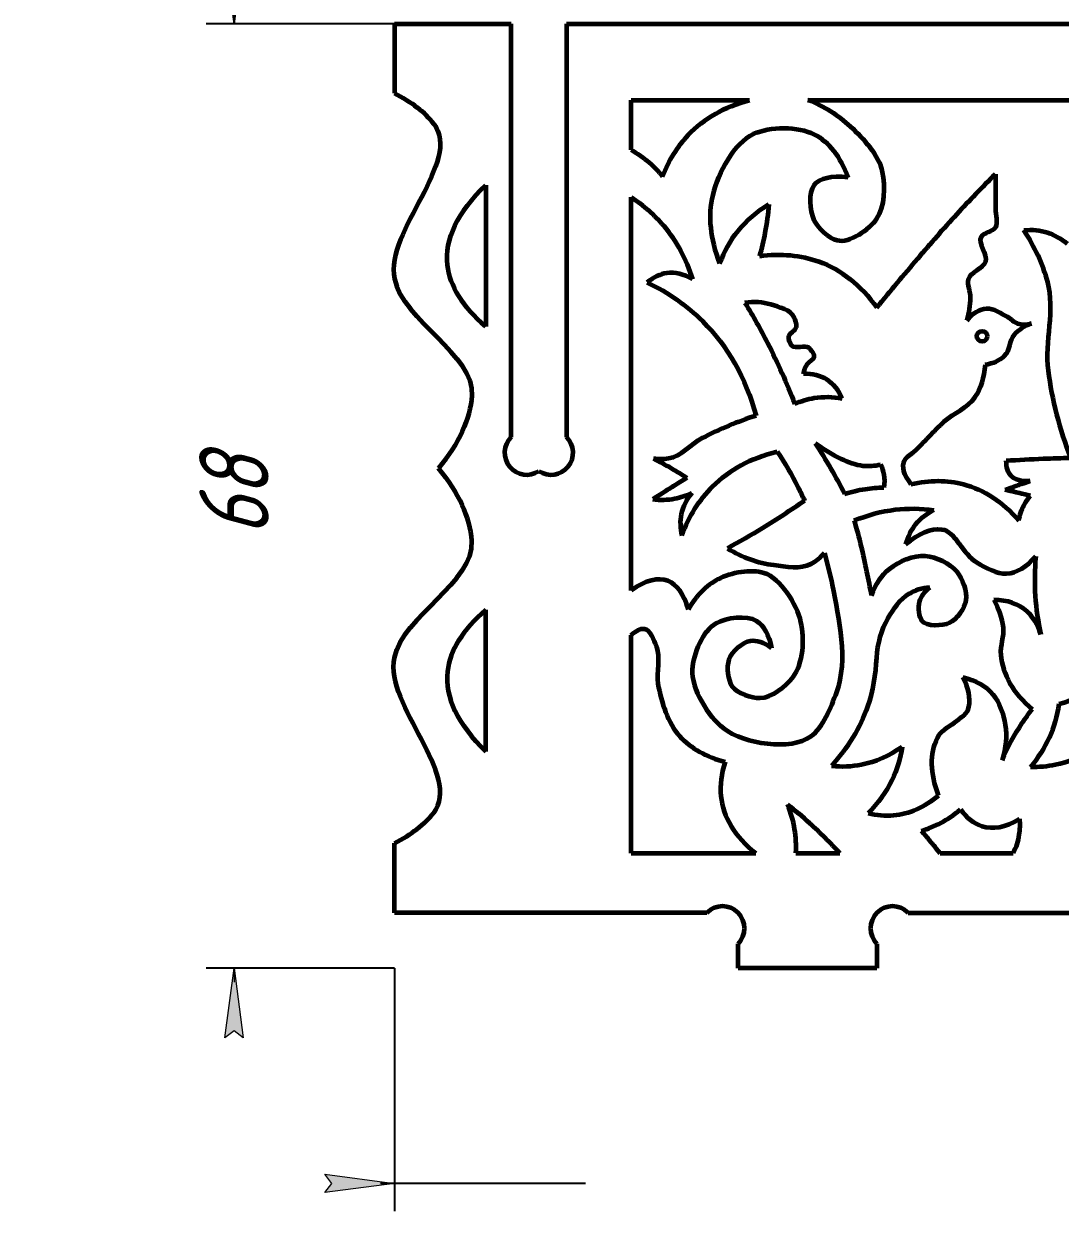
# Model space of a CAD drawing. Header units: millimetres. Extents: x -179 to 215, y -4 to 414.
# Drawn here: x -176.3 to -101.6, y 180.2 to 265.7 of the extents above; entities that cross this region are included whole.
import ezdxf

# ---------------------------------------------------------------- set-up
doc = ezdxf.new("R2010")
doc.units = ezdxf.units.MM
doc.linetypes.add('K5LT32774', pattern=[0])
doc.linetypes.add('K5LT_THIN', pattern=[0])
doc.styles.add('KDIMTEXTSTYLE', font='GOST_AU.SHX', dxfattribs={"width": 0.96, "oblique": 15, "height": 5})
doc.dimstyles.new('KDIMSTYLE (1.00)', dxfattribs={"dimtxt": 5, "dimasz": 1, "dimexe": 2, "dimexo": 0, "dimgap": 1, "dimtad": 1, "dimtxsty": 'KDIMTEXTSTYLE', "dimsah": 1, "dimcen": 0, "dimdle": 1, "dimadec": 0, "dimazin": 0, "dimtfac": 0.667, "dimtmove": 0, "dimatfit": 3, "dimfxl": 1, "dimtvp": 1, "dimtolj": 1, "dimtzin": 0, "dimarcsym": 0})

# ---------------------------------------------------------------- blocks, each defined once
blk = doc.blocks.new('KDIMARROW_01')
blk.add_hatch(color=0).paths.add_polyline_path([(0, 0), (-5, 0.658262491226197), (-4.5, 6e-16), (-5, -0.6582624912261956)])
at = {"color": 0, "linetype": 'K5LT_THIN', "lineweight": 18}
for p, q in [((-4.5, 6e-16), (-5, 0.658262491226197)), ((-5, 0.658262491226197), (0, 0)), ((0, 0), (-5, -0.6582624912261956)), ((-5, -0.6582624912261956), (-4.5, 6e-16)), ((0, 0), (-1, 0))]:
    blk.add_line(p, q, dxfattribs=at)

msp = doc.modelspace()

# ---------------------------------------------------------------- linework, layer by layer
at = {"color": 30, "linetype": 'K5LT32774', "lineweight": 60, "true_color": 0xff8000}
for p, q in [((-149.5947356346275, 265.6784559322702), (-149.5947356346275, 260.6784559322702)), ((-149.5947356346275, 265.6784559322702), (-141.1926536163458, 265.6784559322702)), ((-141.1926536163458, 235.9235199625375), (-141.1926536163458, 265.6784559322702)), ((-137.1926536163458, 265.6784559322703), (-137.1926536163458, 235.9235199625375)), ((-137.1926536163458, 265.6784559322702), (-19.29412201793621, 265.6784559322702)), ((-132.5506726879922, 260.1843534280522), (-124.0150801927875, 260.1843534280522)), ((-132.5506726879922, 256.6055332778153), (-132.5506726879922, 260.1843534280522)), ((-119.8131329572851, 260.1843534280522), (-89.49113688357583, 260.1843534280522)), ((-132.5506726879922, 224.8846978679344), (-132.5506726879922, 253.1900683843209)), ((-132.5506726879922, 205.9625300802918), (-132.5506726879922, 221.6501482182395)), ((-149.5947356346275, 201.6784559322702), (-149.5947356346275, 206.6784559322702)), ((-132.5506726879922, 205.9625300802918), (-123.5744179562072, 205.9625300802918)), ((-120.6838597175596, 205.9625300802918), (-117.5086596027215, 205.9625300802918)), ((-110.2955373153063, 205.9625300802918), (-105.0347295005419, 205.9625300802918)), ((-127.0926958163402, 201.6784559322702), (-149.5947356346275, 201.6784559322702)), ((-112.6025677558056, 201.6784559322702), (-78.24338781714103, 201.6784559322702)), ((-124.8476317860729, 197.6784559322702), (-124.8476317860729, 199.4333919020029)), ((-114.8476317860729, 199.4333919020029), (-114.8476317860729, 197.6784559322702)), ((-114.8476317860729, 197.6784559322702), (-124.8476317860729, 197.6784559322702))]:
    msp.add_line(p, q, dxfattribs=at)
msp.add_circle((-107.278510697524, 243.1806679597535), 0.375, dxfattribs=at)
for centre, start, end in [((-140.0701216012122, 234.8009879474039), 134.9999999999989, 303.5548992548027), ((-138.3151856314794, 234.8009879474039), 236.4451007451973, 45.00000000000315), ((-125.9701638012066, 200.5559239171366), 314.9999999999997, 134.9999999999996), ((-113.7250997709393, 200.5559239171366), 45.00000000000036, 225.0000000000001)]:
    msp.add_arc(centre, 1.587500000000009, start, end, dxfattribs=at)
for points, knots in [([(-149.5947356346275, 260.6784559322702), (-148.3587192452741, 260.0469274304779), (-147.4158891314314, 259.3146013344419), (-146.7662452930992, 258.4814776441622), (-144.6771168951712, 255.802313681308), (-150.2839464362371, 250.7608489742069), (-149.5947356346275, 247.3168190084423), (-148.9905379508032, 244.2976049690273), (-143.7994004787521, 241.8666522089727), (-144.0193848351046, 238.8990208307169), (-144.1445038854235, 237.2111407200548), (-144.9419795022607, 235.4709524205726), (-146.411811685616, 233.6784559322702)], [0, 0, 0, 0, 1, 1, 1, 2, 2, 2, 3, 3, 3, 4, 4, 4, 4]), ([(-130.2823913221074, 254.6826082720451), (-129.8297238696932, 255.8505087770868), (-129.2124886826559, 256.847581002301), (-128.4306857609954, 257.6738249476876), (-127.3018873535447, 258.8667890872144), (-125.8300188306095, 259.7036319140026), (-124.0150801921899, 260.1843534280522)], [0, 0, 0, 0, 1, 1, 1, 2, 2, 2, 2]), ([(-116.9287454487037, 254.611388827387), (-118.1596966474561, 254.7488081714462), (-118.9787202610248, 254.5588896523578), (-119.38581628941, 254.0416332701218), (-119.7881374310085, 253.5304438610142), (-119.7169301382121, 252.2292960559929), (-119.38581628941, 251.5489527070865), (-119.0907944909838, 250.9427680999857), (-118.3071391850881, 250.2347693158588), (-117.7121593399434, 250.0889540915943), (-116.8374837838835, 249.8745921877309), (-115.398117037286, 250.8590557414381), (-114.8476317860729, 251.6557818740737), (-114.2790247593432, 252.4787359430474), (-114.2143093556596, 253.977593170476), (-114.4360648856684, 255.0030957730069), (-114.6998207270969, 256.2228277084716), (-115.7876022497464, 257.3902709974477), (-116.7506968370584, 258.2791902272819), (-117.616650435937, 259.0784500469595), (-118.6374624760372, 259.7135044472162), (-119.8131329573589, 260.1843534280522)], [0, 0, 0, 0, 1, 1, 1, 2, 2, 2, 3, 3, 3, 4, 4, 4, 5, 5, 5, 6, 6, 6, 7, 7, 7, 7]), ([(-126.1516635319345, 248.4152971421277), (-126.8455084437126, 250.1964762905354), (-127.0116871479149, 251.8463934251159), (-126.6501996445416, 253.3650485458694), (-126.2676900878361, 254.9720199946946), (-125.1299957314222, 257.0897408631974), (-123.7302024135573, 257.7450443923458), (-122.5654654798037, 258.2903079062353), (-120.5146526273247, 258.3212289166556), (-119.3502065670809, 257.7094346700167), (-118.3048722723139, 257.1602211605313), (-117.4977185661881, 256.1275392129881), (-116.9287454487037, 254.611388827387)], [0, 0, 0, 0, 1, 1, 1, 2, 2, 2, 3, 3, 3, 4, 4, 4, 4]), ([(-132.5506726879922, 256.6055332778153), (-132.0801893601765, 256.3374937935499), (-131.6445830725099, 256.0288762000312), (-131.2438538249925, 255.6796804972593), (-130.8972788563002, 255.3776748650141), (-130.5767913553385, 255.0453174566094), (-130.2823913221074, 254.6826082720451)], [0, 0, 0, 0, 1, 1, 1, 2, 2, 2, 2]), ([(-114.8476317860729, 245.2460318548399), (-113.8829388326314, 246.4342088146508), (-112.9029864373751, 247.6093296515103), (-111.907774600304, 248.7713943654184), (-110.9832214741053, 249.8509540371068), (-110.0572216785567, 250.9308654929163), (-109.0946065363069, 251.9762693750353), (-108.190702370492, 252.9579129026844), (-107.264849589936, 253.9193754055694), (-106.3170481946389, 254.8606568836905)], [0, 0, 0, 0, 1, 1, 1, 2, 2, 2, 3, 3, 3, 3]), ([(-106.3170481946389, 254.8606568836905), (-106.3170481946389, 254.0297633626788), (-106.3170481946389, 253.198869841667), (-106.3170481946389, 252.3679763206552), (-106.3170481946389, 251.9169198378202), (-106.119757820371, 251.3592593949193), (-106.3170481946389, 251.0148068721503), (-106.4970490355074, 250.7005404312874), (-107.1747001153131, 250.6365558003858), (-107.3497301421822, 250.3382221478979), (-107.6062106281517, 249.9010585278039), (-106.8709264568642, 249.0701959200368), (-107.0292426412205, 248.557736031444), (-107.1857078322816, 248.0512676959047), (-108.1355224817402, 247.7979873597617), (-108.2755829227382, 247.2757860275973), (-108.3793964514422, 246.888727679075), (-108.1299912141663, 246.3963158678301), (-108.1331440334218, 245.9582263014214), (-108.1370859110502, 245.4104957399457), (-108.2201752631514, 244.8644799975665), (-108.3824120897254, 244.3201790742839)], [0, 0, 0, 0, 1, 1, 1, 2, 2, 2, 3, 3, 3, 4, 4, 4, 5, 5, 5, 6, 6, 6, 7, 7, 7, 7]), ([(-143.0213018356719, 243.879520566167), (-144.6849190404502, 245.3151535824578), (-145.600539193115, 246.7919602803044), (-145.7681622936665, 248.3099406597067), (-145.9733490500627, 250.1680942751568), (-145.0577288973978, 252.0879429823573), (-143.0213018356719, 254.0694867813082)], [0, 0, 0, 0, 1, 1, 1, 2, 2, 2, 2]), ([(-132.5506726879922, 253.1900683843209), (-131.6466018164489, 252.5967976686888), (-130.8631817777155, 251.9076212370792), (-130.2004125717919, 251.1225390894919), (-129.2770620095682, 250.0287857347984), (-128.5878855779586, 248.7488866475234), (-128.132883276963, 247.2828418276668)], [0, 0, 0, 0, 1, 1, 1, 2, 2, 2, 2]), ([(-126.1516635319345, 248.4152971421277), (-125.8329383221412, 249.292845562657), (-125.3982610735206, 250.0762594538967), (-124.8476317860729, 250.7655388158467), (-124.2457365984303, 251.5189929824824), (-123.5052930101913, 252.1599679844058), (-122.626301021356, 252.6884638216168)], [0, 0, 0, 0, 1, 1, 1, 2, 2, 2, 2]), ([(-122.626301021356, 252.6884638216168), (-122.6865020422349, 251.9935590153416), (-122.7814613017791, 251.3051043836461), (-122.9111787999886, 250.6230999265304), (-123.0181227246594, 250.0608301148731), (-123.1486917065326, 249.5029444650509), (-123.3028857456084, 248.9494429770638)], [0, 0, 0, 0, 1, 1, 1, 2, 2, 2, 2]), ([(-104.2715029050036, 250.8107520182762), (-103.6657072510022, 250.8721243756576), (-103.0975487588936, 250.816130157825), (-102.5670274286776, 250.6427693647782), (-102.0630083228133, 250.4780688203764), (-101.5929599693915, 250.2074349199214), (-101.1568823684121, 249.8308676634132)], [0, 0, 0, 0, 1, 1, 1, 2, 2, 2, 2]), ([(-100.8975292387172, 234.4363055960709), (-101.6551905076852, 236.4668190022294), (-102.2335859750593, 238.5939169717942), (-102.4993348675877, 240.7093942050058), (-102.7616990385072, 242.7979275761516), (-102.0000373016701, 245.0786251068346), (-102.5489086104942, 247.0843470706347), (-102.9023557784446, 248.3759371690857), (-103.4765538766143, 249.6180721516329), (-104.2715029050036, 250.8107520182762)], [0, 0, 0, 0, 1, 1, 1, 2, 2, 2, 3, 3, 3, 3]), ([(-123.3028857456084, 248.9494429770638), (-121.7434039354595, 249.1565242886634), (-120.3190150422965, 249.0259553067902), (-119.0297190661192, 248.557736031444), (-117.4269086551062, 247.9756612068664), (-116.0328795617574, 246.8717598146651), (-114.8476317860729, 245.2460318548399)], [0, 0, 0, 0, 1, 1, 1, 2, 2, 2, 2]), ([(-128.132883276963, 247.2828418276668), (-128.7721184285084, 247.6607974181305), (-129.3874545281599, 247.8084780820469), (-129.9788915759174, 247.7258838194158), (-130.4625279207858, 247.6583439393264), (-130.9301833565209, 247.4368229434519), (-131.3818578831227, 247.0613208317922)], [0, 0, 0, 0, 1, 1, 1, 2, 2, 2, 2]), ([(-131.3818578831227, 247.0613208317922), (-129.8491454032928, 246.310422266698), (-128.5200194280456, 245.3751113952277), (-127.3944799573812, 244.2553882173815), (-125.5931005757987, 242.4633175719501), (-124.3132014885236, 240.1988807252327), (-123.554782695556, 237.4620776772293)], [0, 0, 0, 0, 1, 1, 1, 2, 2, 2, 2]), ([(-120.1335116060239, 240.4677911861257), (-120.0912109746045, 240.7407480300773), (-119.9996221971635, 240.9811685708599), (-119.8587452737009, 241.1890528084737), (-119.7323907320569, 241.3755071752575), (-119.3943782084085, 241.4903310102519), (-119.3607312963654, 241.669893890039), (-119.3233567681943, 241.8693498728195), (-119.5636000106275, 242.1894505048284), (-119.7385350033096, 242.3396368250763), (-120.022012566241, 242.5830098140752), (-120.7415938917779, 242.2228628173143), (-120.9749834987632, 242.494192887008), (-121.1041647565001, 242.6443742087801), (-121.2161575376105, 242.9442105358788), (-121.1982311437756, 243.1467629262752), (-121.1746631760665, 243.4130601102075), (-120.6890217659514, 243.596836116206), (-120.6486984791296, 243.8680245486232), (-120.6181323251803, 244.0735927953578), (-120.7124403422629, 244.3442059071801), (-120.8032545410613, 244.5377674836605), (-121.0571323048677, 245.0788830894348), (-121.8856544346727, 245.2908901212455), (-122.4861983265398, 245.4651038552507), (-123.071065630397, 245.63476991677), (-123.6934570384766, 245.6764884370047), (-124.3533725507787, 245.5902594159548)], [0, 0, 0, 0, 1, 1, 1, 2, 2, 2, 3, 3, 3, 4, 4, 4, 5, 5, 5, 6, 6, 6, 7, 7, 7, 8, 8, 8, 9, 9, 9, 9]), ([(-124.3533725507787, 245.5902594159548), (-123.7728769095621, 244.6392526902657), (-123.2288395067082, 243.6698769542715), (-122.721260342217, 242.6821322079722), (-121.9934579673768, 241.2658349633579), (-121.3406130839521, 239.8117713593666), (-120.7627256919429, 238.3199413959982)], [0, 0, 0, 0, 1, 1, 1, 2, 2, 2, 2]), ([(-108.3824120897254, 244.3201790742839), (-107.9277669687138, 244.8503582901201), (-107.4529706709927, 245.1352360687527), (-106.9580231965623, 245.1748124101817), (-106.4674164484813, 245.214041664138), (-105.9040761235967, 244.8354401404919), (-105.426805136412, 244.5694471305874), (-105.1805885433511, 244.4322255218259), (-104.9730516517283, 244.1898444871038), (-104.7146106898305, 244.1065207403095), (-104.4112472452592, 244.0087135712891), (-104.0788898368545, 244.0087135712891), (-103.7175384646164, 244.1065207403095)], [0, 0, 0, 0, 1, 1, 1, 2, 2, 2, 3, 3, 3, 4, 4, 4, 4]), ([(-103.7175384646164, 244.1065207403095), (-104.22949645877, 243.9168680481916), (-104.6449432192759, 243.643860177002), (-104.963878746134, 243.2874971267407), (-105.3250247652761, 242.883970124782), (-105.2950537003142, 242.1226400822395), (-105.6760731927156, 241.7562790665904), (-106.0211777160158, 241.4244513092634), (-106.4841041062938, 241.210792975289), (-107.0648523635496, 241.115304064667)], [0, 0, 0, 0, 1, 1, 1, 2, 2, 2, 3, 3, 3, 3]), ([(-107.0648523635496, 241.115304064667), (-107.1292857764372, 240.2040715482316), (-107.3785538327407, 239.4206576569919), (-107.8126565324602, 238.765062390948), (-108.307962828922, 238.0170355682353), (-109.3192594303083, 237.6408512306097), (-110.0204593168629, 237.0201859968232), (-110.7859156994067, 236.342644294757), (-111.4384468086661, 235.5401950821272), (-112.1926523789366, 234.8479929347496), (-112.4155480228588, 234.643421595786), (-112.7475840734007, 234.4749201596286), (-112.869237103189, 234.2426276551553), (-113.106120071959, 233.790307329238), (-112.9497482929482, 233.2227188828691), (-112.398328154528, 232.5386894502518)], [0, 0, 0, 0, 1, 1, 1, 2, 2, 2, 3, 3, 3, 4, 4, 4, 5, 5, 5, 5]), ([(-117.3501274376776, 238.7057133725673), (-117.6181535822891, 239.3120328601352), (-117.984967043245, 239.7620089651599), (-118.4505678205454, 240.0556416876412), (-118.9137749034857, 240.3477648185883), (-119.4747561653119, 240.4851479847499), (-120.1335116060239, 240.4677911861257)], [0, 0, 0, 0, 1, 1, 1, 2, 2, 2, 2]), ([(-120.7627256919429, 238.3199413959982), (-120.306256866613, 238.5194334457948), (-119.8413521769015, 238.657915693794), (-119.3680116228084, 238.7353881399958), (-118.7116063772165, 238.8428230927711), (-118.0389783155062, 238.8329315036283), (-117.3501274376776, 238.7057133725673)], [0, 0, 0, 0, 1, 1, 1, 2, 2, 2, 2]), ([(-123.554782695556, 237.4620776772293), (-124.8932490903364, 237.0354801085725), (-126.1765670983716, 236.5001383180474), (-127.4047367196618, 235.8560523056541), (-128.2513925480841, 235.4120426453066), (-128.9451471572729, 234.5040368151127), (-129.8660809226575, 234.3689901830108), (-130.2109365889243, 234.3184202093155), (-130.5698826185279, 234.3184202093155), (-130.9429190114682, 234.3689901830108)], [0, 0, 0, 0, 1, 1, 1, 2, 2, 2, 3, 3, 3, 3]), ([(-119.3024806380726, 235.4918274399802), (-118.9128573262145, 234.8974960539501), (-118.5407779178604, 234.2930388847134), (-118.1862424130103, 233.6784559322702), (-117.8372317118932, 233.0734501593858), (-117.5052223936695, 232.458631728939), (-117.1902144583393, 231.8340006409299)], [0, 0, 0, 0, 1, 1, 1, 2, 2, 2, 2]), ([(-119.3024806380726, 235.4918274399802), (-118.6968520332878, 235.0675489559345), (-118.0831280285527, 234.6479035425524), (-117.4134621033517, 234.3584163191477), (-116.9169984018809, 234.1438019972126), (-116.3904263231034, 233.9127005538694), (-115.8581286050331, 233.8601935532157), (-115.440587758095, 233.8190064190633), (-115.0145229901741, 233.8476975082125), (-114.5799343012706, 233.9462668206631)], [0, 0, 0, 0, 1, 1, 1, 2, 2, 2, 3, 3, 3, 3]), ([(-130.9429190114682, 234.3689901830108), (-130.508319092007, 234.1514505003553), (-130.081002390098, 233.9212724167752), (-129.6609689057412, 233.6784559322702), (-129.2789042058857, 233.4575887616101), (-128.9028655082058, 233.2262648071286), (-128.5328528127015, 232.9844840688256)], [0, 0, 0, 0, 1, 1, 1, 2, 2, 2, 2]), ([(-128.891798842305, 228.8309657262702), (-128.3719290833524, 230.2395539164126), (-127.636944356069, 231.4189480136814), (-126.6868446604546, 232.3691480180767), (-125.4790454648569, 233.577074729624), (-123.9236126699082, 234.4146154653657), (-122.0205462756084, 234.8817702253016)], [0, 0, 0, 0, 1, 1, 1, 2, 2, 2, 2]), ([(-122.0205462756084, 234.8817702253016), (-121.4767293396982, 234.0492853491779), (-120.9810419654837, 233.19465194536), (-120.5334841529651, 232.3178700138476), (-120.3697318469162, 231.9970733275396), (-120.2113583608711, 231.6717776814622), (-120.058828800612, 231.3426535078449)], [0, 0, 0, 0, 1, 1, 1, 2, 2, 2, 2]), ([(-105.5349871285185, 234.2286248326568), (-104.6451906214013, 234.2864296601048), (-103.7549475631744, 234.3339092898769), (-102.8642579538378, 234.3710637219731), (-102.2089234532088, 234.3984004967021), (-101.5533472148353, 234.420147788068), (-100.8975292387172, 234.4363055960708)], [0, 0, 0, 0, 1, 1, 1, 2, 2, 2, 2]), ([(-149.5947356346275, 206.6784559322702), (-148.3587192452741, 207.3099844340625), (-147.4158891314314, 208.0423105300985), (-146.7662452930992, 208.8754342203781), (-144.6771168951712, 211.5545981832324), (-150.2839464362371, 216.5960628903335), (-149.5947356346275, 220.0400928560981), (-148.9905379508032, 223.0593068955131), (-143.7994004787521, 225.4902596555677), (-144.0193848351046, 228.4578910338235), (-144.1445038854235, 230.1457711444856), (-144.9419795022607, 231.8859594439678), (-146.411811685616, 233.6784559322702)], [0, 0, 0, 0, 1, 1, 1, 2, 2, 2, 3, 3, 3, 4, 4, 4, 4]), ([(-114.5799343012706, 233.9462668206631), (-114.4742157147113, 233.7108768195217), (-114.3997998330405, 233.4704562787391), (-114.3566866562581, 233.2250051983152), (-114.3037249080252, 232.9234844268229), (-114.2980006094351, 232.6143723029595), (-114.3395137604879, 232.297668826725)], [0, 0, 0, 0, 1, 1, 1, 2, 2, 2, 2]), ([(-103.8257204567229, 232.7686262171647), (-104.4451054620484, 232.7095245856677), (-104.8961619448834, 232.8282236600979), (-105.1788899052278, 233.1247234404555), (-105.4132603283384, 233.370510163813), (-105.5319594027687, 233.7384772945468), (-105.5349871285185, 234.2286248326568)], [0, 0, 0, 0, 1, 1, 1, 2, 2, 2, 2]), ([(-112.398328154528, 232.5386894502518), (-111.0431884193891, 232.8394266118534), (-109.7798654372022, 232.834808770597), (-108.6083592079671, 232.5248359264827), (-107.1392950951961, 232.1361312232058), (-105.8146133719163, 231.2672539638502), (-104.6343140381278, 229.9182041484161)], [0, 0, 0, 0, 1, 1, 1, 2, 2, 2, 2]), ([(-130.9941970156973, 231.4461439419532), (-130.4494922144128, 231.3803157996366), (-129.9196195040457, 231.3974084677129), (-129.4045788845959, 231.4974219461823), (-128.9844873474502, 231.5789976788893), (-128.5742633136176, 231.7157390235001), (-128.1739067830979, 231.9076459800149)], [0, 0, 0, 0, 1, 1, 1, 2, 2, 2, 2]), ([(-128.1739067830979, 231.9076459800149), (-128.5756797342863, 231.4266388411318), (-128.8320697554317, 230.9138587988411), (-128.9430768465342, 230.3693058531425), (-129.0424197517633, 229.8819723761588), (-129.0253270836869, 229.369192333868), (-128.891798842305, 228.8309657262702)], [0, 0, 0, 0, 1, 1, 1, 2, 2, 2, 2]), ([(-117.1902144583393, 231.8340006409299), (-116.6980230988809, 231.9852281610004), (-116.2000091215454, 232.0997141328016), (-115.6961725263328, 232.1774585563337), (-115.2485487799122, 232.2465290654142), (-114.7963291912972, 232.2865991555446), (-114.3395137604879, 232.297668826725)], [0, 0, 0, 0, 1, 1, 1, 2, 2, 2, 2]), ([(-104.6343140381278, 229.9182041484161), (-104.5619127094853, 230.3142311303137), (-104.434820405, 230.6827463551883), (-104.2530371246718, 231.02374982304), (-104.1256045715287, 231.2627978942405), (-103.9712957747694, 231.488326135658), (-103.7901107343938, 231.7003345472924)], [0, 0, 0, 0, 1, 1, 1, 2, 2, 2, 2]), ([(-120.0588287988141, 231.3426535039654), (-121.0513523498355, 230.6511619635719), (-122.0632076925837, 229.9911749482529), (-123.0943948270587, 229.3626924580084), (-123.922322474989, 228.8580914864511), (-124.7627119553493, 228.3737992435316), (-125.6155632681396, 227.90981572925)], [0, 0, 0, 0, 1, 1, 1, 2, 2, 2, 2]), ([(-116.4844202232999, 229.9147157638972), (-115.5170005109203, 230.3195314300511), (-114.5317981931492, 230.5806693937977), (-113.5288132699865, 230.6981296551369), (-112.6176366258482, 230.8048381851208), (-111.6917838452922, 230.7929682776778), (-110.7512549283186, 230.6625199328078)], [0, 0, 0, 0, 1, 1, 1, 2, 2, 2, 2]), ([(-110.7512549283186, 230.6625199328078), (-111.2876258279354, 230.3976619979894), (-111.7268124033273, 230.0534346821416), (-112.0688146544944, 229.6298379852646), (-112.3941624180381, 229.2268691816877), (-112.6315605668986, 228.7520728839667), (-112.7810091010759, 228.2054490921016)], [0, 0, 0, 0, 1, 1, 1, 2, 2, 2, 2]), ([(-116.4844202232999, 229.9147157638972), (-116.1380591422824, 228.7016511537412), (-115.8413114562067, 227.4790506871095), (-115.594177165073, 226.2469143640024), (-115.4800523214412, 225.6779226447126), (-115.3571962655836, 225.104748296158), (-115.2447057574742, 224.5295165150384)], [0, 0, 0, 0, 1, 1, 1, 2, 2, 2, 2]), ([(-112.7810091010759, 228.2054490921016), (-111.8317325857309, 229.0081711621727), (-110.9652293423901, 229.3642683854635), (-110.1814993710533, 229.2737407619738), (-109.2120977531301, 229.1617664495357), (-108.6425802262162, 227.4476397055403), (-107.6532090856889, 226.8878893659257), (-107.0034282327394, 226.5202669053396), (-106.1978811872652, 226.0383107910083), (-105.5141551331025, 226.0898039097569), (-104.780971223516, 226.1450218232634), (-104.0814702219914, 226.5653591054123), (-103.4156521285288, 227.3508157562037)], [0, 0, 0, 0, 1, 1, 1, 2, 2, 2, 3, 3, 3, 4, 4, 4, 4]), ([(-118.6346992249089, 227.5842770114981), (-118.4096061917493, 226.8245961268189), (-118.2204768046406, 226.0584447160124), (-118.0721399499693, 225.2927834344637), (-117.5862622253965, 222.7848580635456), (-116.9177815105307, 219.8953032655939), (-117.7644719245948, 217.5498047958727), (-118.1661579069563, 216.4370558603852), (-118.7717242931666, 214.9984317698826), (-119.6104800768417, 214.3705685336697), (-121.0435651361348, 213.297811194038), (-124.4062731407088, 213.8060440534699), (-125.8663965927894, 214.9346265801896), (-126.986166865177, 215.8001377543003), (-128.2033118415841, 217.7646517950512), (-128.1226287788689, 219.1907009312032), (-128.0600199192285, 220.2972939037681), (-127.3766837725066, 221.997535409873), (-126.4304546393093, 222.5237712060934), (-125.6931783987361, 222.9337999569325), (-124.2112219631261, 223.1439370523172), (-123.5225655147804, 222.6887650782332), (-122.9921451272451, 222.3381802612772), (-122.628213392132, 221.6849389212247), (-122.4307703094411, 220.7290410580756)], [0, 0, 0, 0, 1, 1, 1, 2, 2, 2, 3, 3, 3, 4, 4, 4, 5, 5, 5, 6, 6, 6, 7, 7, 7, 8, 8, 8, 8]), ([(-125.6155632681396, 227.90981572925), (-124.5436303041369, 227.2631794884217), (-123.4326069233216, 226.864350582488), (-122.2824931256937, 226.7133290114489), (-121.407741108018, 226.5984652264465), (-120.3449754086799, 226.4029013017092), (-119.5903980106413, 226.7987923484347), (-119.2412636630312, 226.9819666161539), (-118.9226973970531, 227.2437948419835), (-118.6346992127069, 227.5842770259238)], [0, 0, 0, 0, 1, 1, 1, 2, 2, 2, 3, 3, 3, 3]), ([(-115.2479545056321, 224.5207536089617), (-114.9472215723421, 225.3338520748962), (-114.5121076411408, 225.9736445377055), (-113.9426127120282, 226.4401309973895), (-113.2709114382239, 226.9903370363974), (-112.2033056634275, 227.4308073360294), (-111.3666782441414, 227.3674674058287), (-110.5922031953803, 227.3088329475264), (-109.5867436557278, 226.8420977150598), (-109.099855912401, 226.2340562399585), (-108.6841839300879, 225.7149513564449), (-108.3273067675428, 224.8072966569894), (-108.440416688622, 224.1733086656491), (-108.5453622809947, 223.5850822335767), (-109.084460939978, 222.7939236190987), (-109.6150428059783, 222.5453180819446), (-110.138929186943, 222.2998497320193), (-111.2682507562563, 222.2694548031011), (-111.5933604773154, 222.6689629364032), (-111.825202393336, 222.953859773043), (-111.8946099858114, 223.6478035057674), (-111.7788277590032, 224.0702712869336), (-111.6748297114519, 224.4497407927966), (-111.4275400025348, 224.7931987218481), (-111.0369586322518, 225.1006450740883)], [0, 0, 0, 0, 1, 1, 1, 2, 2, 2, 3, 3, 3, 4, 4, 4, 5, 5, 5, 6, 6, 6, 7, 7, 7, 8, 8, 8, 8]), ([(-103.4156521285288, 227.3508157562037), (-103.4996315680481, 226.3884544792196), (-103.509836181371, 225.4309412685782), (-103.4462659684974, 224.4782761242795), (-103.3843540845462, 223.5504627476685), (-103.2524662345496, 222.6272477976926), (-103.0506024185077, 221.7086312743518)], [0, 0, 0, 0, 1, 1, 1, 2, 2, 2, 2]), ([(-128.4189021404655, 223.5196585662283), (-128.7589628711081, 224.6311553426403), (-129.2535423282479, 225.3136749934934), (-129.9026405118852, 225.5672175187875), (-130.6046046012275, 225.8414098557316), (-131.4872819932631, 225.6139033054472), (-132.5506726879922, 224.8846978679344)], [0, 0, 0, 0, 1, 1, 1, 2, 2, 2, 2]), ([(-122.4307703094411, 220.7290410580756), (-122.989283751695, 221.1282064719703), (-123.5015893239501, 221.2967599440257), (-123.9676870262063, 221.2347014742419), (-124.5555556199394, 221.1564298475326), (-125.3024319459995, 220.4622688985722), (-125.5107749324828, 219.8993369399641), (-125.7091889045409, 219.3632326640718), (-125.5974002619119, 218.4267507382631), (-125.2733767930557, 217.9704770571185), (-124.9095314795152, 217.4581282412679), (-123.9022490397638, 217.1248618785179), (-123.2554926079248, 217.1395835691235), (-122.4211050954965, 217.158576182414), (-121.4002458252536, 217.9728093736445), (-120.8815112136533, 218.6529967079716), (-120.146932315039, 219.6162084384553), (-120.0367591649272, 221.4052878242842), (-120.3176906325138, 222.599740775948), (-120.6296759239422, 223.9262271088027), (-121.771283174612, 225.7391798918831), (-122.9884197010693, 226.131038099927), (-123.9021533167889, 226.4252154658199), (-125.3513941749698, 226.168657611174), (-126.2823188856211, 225.685916588501), (-127.1344869390043, 225.2440156776404), (-127.8466813572858, 224.5219296702162), (-128.4189021404655, 223.5196585662283)], [0, 0, 0, 0, 1, 1, 1, 2, 2, 2, 3, 3, 3, 4, 4, 4, 5, 5, 5, 6, 6, 6, 7, 7, 7, 8, 8, 8, 9, 9, 9, 9]), ([(-111.0369586322518, 225.1006450740883), (-111.6113086503129, 225.0431616725755), (-112.1196263853093, 224.8851710252117), (-112.5619118372408, 224.6266731319972), (-113.2014069218318, 224.2529142137105), (-113.6914148016111, 223.5272073386681), (-114.0662575664867, 222.8750376938341), (-114.5468847736666, 222.0388191393473), (-114.8193640589805, 221.0903256110929), (-114.8836954224285, 220.0295571090707)], [0, 0, 0, 0, 1, 1, 1, 2, 2, 2, 3, 3, 3, 3]), ([(-103.0506024185077, 221.7086312743518), (-103.2652288521312, 222.4217807700763), (-103.6031914677474, 222.9823041325616), (-104.0644902653562, 223.3902013618079), (-104.654234596829, 223.9116748189649), (-105.4455616968083, 224.1836935095828), (-106.4384715652942, 224.2062574336616)], [0, 0, 0, 0, 1, 1, 1, 2, 2, 2, 2]), ([(-106.4384715652942, 224.2062574336616), (-106.0673095923466, 223.5626678701729), (-105.8428827053802, 222.9013530381795), (-105.765190904395, 222.2223129376813), (-105.6920232893432, 221.582815023513), (-105.9959129442137, 220.8860133318255), (-105.9361175783666, 220.2566561870081), (-105.7986204333139, 218.8094736268722), (-105.0436942899394, 217.4990357930901), (-103.6713391482431, 216.3253426856617)], [0, 0, 0, 0, 1, 1, 1, 2, 2, 2, 3, 3, 3, 3]), ([(-143.0213018356719, 223.4773912983734), (-144.6849190404502, 222.0417582820826), (-145.600539193115, 220.564951584236), (-145.7681622936665, 219.0469712048337), (-145.9733490500627, 217.1888175893836), (-145.0577288973978, 215.2689688821831), (-143.0213018356719, 213.2874250832322)], [0, 0, 0, 0, 1, 1, 1, 2, 2, 2, 2]), ([(-132.5506726879922, 221.6501482182395), (-132.1827347262951, 221.9941395248158), (-131.8638779153989, 222.1524049511006), (-131.5941022553037, 222.1249444970938), (-131.2053020507512, 222.0853685393102), (-130.9244888249964, 221.3059036975738), (-130.7335339998803, 220.8489294976728), (-130.398171080325, 220.0463721297351), (-130.77684775717, 219.0213252837516), (-130.6148349301667, 218.1485256616889), (-130.3700662132571, 216.8299014048139), (-129.9113434850784, 215.329500819221), (-129.0420722564618, 214.3798301982828), (-128.244469048206, 213.5084562138338), (-127.1563942424982, 212.8951776869804), (-125.7778478393384, 212.5399946177224)], [0, 0, 0, 0, 1, 1, 1, 2, 2, 2, 3, 3, 3, 4, 4, 4, 5, 5, 5, 5]), ([(-101.7174000398157, 216.7092262940426), (-99.82473336800608, 217.253863540763), (-98.50469825376646, 218.2079533730836), (-97.75729469709688, 219.5714957910044), (-97.40298700476899, 220.2178849647962), (-97.17736377719558, 220.9562882550365), (-97.08042501437664, 221.7867056617251)], [0, 0, 0, 0, 1, 1, 1, 2, 2, 2, 2]), ([(-114.8836954220126, 220.0295571159993), (-114.9553724533332, 218.8355235961457), (-115.1375706359224, 217.6213336530174), (-115.5229577204148, 216.5254601681645), (-116.0652318337054, 214.9834681134486), (-116.9317350770463, 213.5590792202855), (-118.1224674504374, 212.2522934886753)], [0, 0, 0, 0, 1, 1, 1, 2, 2, 2, 2]), ([(-110.4142363850198, 210.1239900690206), (-111.0145937512458, 211.7387571007025), (-111.0417518137269, 213.1196121828828), (-110.4957105724631, 214.2665553155615), (-110.077055191266, 215.1459282971914), (-108.4127835854604, 215.5749044799777), (-108.2288882407227, 216.4921626958157), (-108.1023207131386, 217.1234734269298), (-108.2465730433403, 217.8378659193571), (-108.6616452313277, 218.6353401730975)], [0, 0, 0, 0, 1, 1, 1, 2, 2, 2, 3, 3, 3, 3]), ([(-108.6616452313277, 218.6353401730975), (-107.7302019085564, 218.4069821407427), (-107.0089402575481, 217.9948326258808), (-106.4978602783028, 217.3988916285119), (-106.0144367379496, 216.8351992154084), (-105.7324198920469, 215.9687551986104), (-105.6117388213497, 215.2144991997439), (-105.480405143104, 214.393664464869), (-105.5559658874953, 213.5418888008211), (-105.8384210545238, 212.6591722076002)], [0, 0, 0, 0, 1, 1, 1, 2, 2, 2, 3, 3, 3, 3]), ([(-105.8384210545238, 212.6591722076002), (-105.4334219958896, 213.6044404836989), (-104.9482237974765, 214.49920728796), (-104.3828264592845, 215.3434726203834), (-104.1583101608822, 215.6787259272193), (-103.9211477238684, 216.0060159489787), (-103.6713391482431, 216.3253426856617)], [0, 0, 0, 0, 1, 1, 1, 2, 2, 2, 2]), ([(-103.7893311107166, 212.1682725055452), (-103.2280119642268, 212.8254368678628), (-102.774766422787, 213.5319344245695), (-102.4295944863972, 214.2877651756654), (-102.0836188993064, 215.0453556987732), (-101.8462207504459, 215.852509404899), (-101.7174000398157, 216.7092262940426)], [0, 0, 0, 0, 1, 1, 1, 2, 2, 2, 2]), ([(-118.1224674504374, 212.2522934886753), (-117.3760035647868, 212.1809344759301), (-116.6538667289006, 212.2137642648554), (-115.9560569427789, 212.3507828554513), (-114.9290842665787, 212.5524342961046), (-113.9548021862262, 212.9797509980135), (-113.0332107017214, 213.6327329611782)], [0, 0, 0, 0, 1, 1, 1, 2, 2, 2, 2]), ([(-113.0332107017214, 213.6327329611782), (-113.1631947225597, 212.7720642737586), (-113.4079528567954, 211.9684721079895), (-113.7674851044284, 211.2219564638712), (-114.1858140605409, 210.3533581331743), (-114.7595262308232, 209.5620310017504), (-115.4886216152753, 208.8479750695996)], [0, 0, 0, 0, 1, 1, 1, 2, 2, 2, 2]), ([(-99.24909169417226, 213.4442875049662), (-100.1249918218283, 212.8849804789198), (-101.0449096121085, 212.5091000914935), (-102.0088450650129, 212.3166463426872), (-102.5865310380718, 212.2013089196129), (-103.1800263866397, 212.1518509738989), (-103.7893311107166, 212.1682725055452)], [0, 0, 0, 0, 1, 1, 1, 2, 2, 2, 2]), ([(-125.7778478393384, 212.5399946177224), (-126.0624436558219, 211.6801564441691), (-126.1655077638284, 210.8593213262224), (-126.0870401633579, 210.0774892638822), (-125.9346025634435, 208.5586381405559), (-125.0970618277019, 207.1869850793591), (-123.574417956133, 205.9625300802918)], [0, 0, 0, 0, 1, 1, 1, 2, 2, 2, 2]), ([(-120.6838597175596, 205.9625300802918), (-120.6519938839931, 206.5482015404026), (-120.6816686514215, 207.1237010477815), (-120.7728840198448, 207.6890286024284), (-120.8705248622097, 208.2941794624413), (-121.0386818776372, 208.8876748110092), (-121.2773550661275, 209.469514648132)], [0, 0, 0, 0, 1, 1, 1, 2, 2, 2, 2]), ([(-121.2773550661275, 209.469514648132), (-120.738981430447, 209.0397979377764), (-120.2147272058786, 208.5946764263505), (-119.7045923924226, 208.1341501138543), (-118.9409778111708, 207.4447938927217), (-118.2090002146038, 206.7209205482009), (-117.5086596027214, 205.9625300802917)], [0, 0, 0, 0, 1, 1, 1, 2, 2, 2, 2]), ([(-115.4886216152753, 208.8479750695996), (-114.8581241164439, 208.6964766686665), (-114.2448455895904, 208.6470187229525), (-113.6487860347148, 208.6996012324576), (-112.5074725215598, 208.800284340652), (-111.4292893049948, 209.2750806195063), (-110.4142363850198, 210.1239900690206)], [0, 0, 0, 0, 1, 1, 1, 2, 2, 2, 2]), ([(-111.630901849584, 207.5719600701786), (-111.147546244287, 207.7216992177709), (-110.686719248941, 207.9130908676655), (-110.248420863546, 208.1461350198625), (-109.7446919744549, 208.4139687053313), (-109.2707200323637, 208.7368191586398), (-108.8265050372725, 209.114686379788)], [0, 0, 0, 0, 1, 1, 1, 2, 2, 2, 2]), ([(-108.8265050372725, 209.114686379788), (-108.370165089352, 208.5027648695567), (-107.8618473543557, 208.1043536718569), (-107.3015518322835, 207.9194527866885), (-106.5009481347607, 207.6552487612957), (-105.5942192020646, 207.8269777258215), (-104.581365034195, 208.4346396802658)], [0, 0, 0, 0, 1, 1, 1, 2, 2, 2, 2]), ([(-104.581365034195, 208.4346396802658), (-104.5514788120938, 208.0494594687948), (-104.5652171292559, 207.671655746838), (-104.6225799856812, 207.3012285143957), (-104.6934240882092, 206.8437445871708), (-104.8308072598298, 206.3975117758028), (-105.0347295005431, 205.9625300802918)], [0, 0, 0, 0, 1, 1, 1, 2, 2, 2, 2])]:
    msp.add_open_spline(points, degree=3, knots=knots, dxfattribs=at)
for points in [[(-143.0213018356719, 254.0694867813082), (-143.0213018356719, 247.2761759712141), (-143.0213018356719, 250.6728313762611), (-143.0213018356719, 243.879520566167)], [(-128.5328528127015, 232.9844840688256), (-130.173748948032, 231.958923984244), (-129.3533008803668, 232.4717040265348), (-130.9941970156973, 231.4461439419532)], [(-105.6062065731767, 232.1276512152413), (-104.4192158288741, 232.5549678831902), (-105.0127112010254, 232.3413095492157), (-103.8257204567229, 232.7686262171647)], [(-103.7901107343938, 231.7003345472924), (-105.0008412935824, 231.985212325925), (-104.3954760139881, 231.8427734366087), (-105.6062065731767, 232.1276512152413)], [(-143.0213018356719, 213.2874250832322), (-143.0213018356719, 220.0807358933263), (-143.0213018356719, 216.6840804882792), (-143.0213018356719, 223.4773912983734)], [(-111.630901849584, 207.5719600701786), (-110.7406588267322, 206.4990067435874), (-111.1857803381581, 207.035483406883), (-110.2955373153062, 205.9625300802918)]]:
    msp.add_open_spline(points, degree=3, dxfattribs=at)

# ---------------------------------------------------------------- dimensions: what is measured, and where the dimension line sits
at = {"color": 7}
msp.add_linear_dim(base=(-161.1452674533246, 197.6784559322702), p1=(-149.5947356346275, 265.6784559322702), p2=(-149.5947356346275, 197.6784559322702), angle=90, location=(-161.1452674533246, 231.6784559322702), dimstyle='KDIMSTYLE (1.00)', override={"dimexo": 0, "dimpost": '\\H5.0;\\W0.965;\\Q15;<>', "dimblk1": 'KDIMARROW_01', "dimblk2": 'KDIMARROW_01', "dimse1": 0, "dimse2": 0, "dimclrt": 7, "dimtolj": 1}, dxfattribs=at).render()
msp.add_linear_dim(base=(-149.5947356346275, 182.1875357982991), p1=(-6.892039999654587, 197.6784559322702), p2=(-149.5947356346275, 197.6784559322702), location=(-78.24338781714103, 182.1875357982991), dimstyle='KDIMSTYLE (1.00)', override={"dimexo": 0, "dimpost": '\\H5.0;\\W0.965;\\Q15;<>', "dimblk1": 'KDIMARROW_01', "dimblk2": 'KDIMARROW_01', "dimse1": 0, "dimse2": 0, "dimclrt": 7, "dimtolj": 1}, dxfattribs=at).render()

doc.saveas('drawing.dxf')
